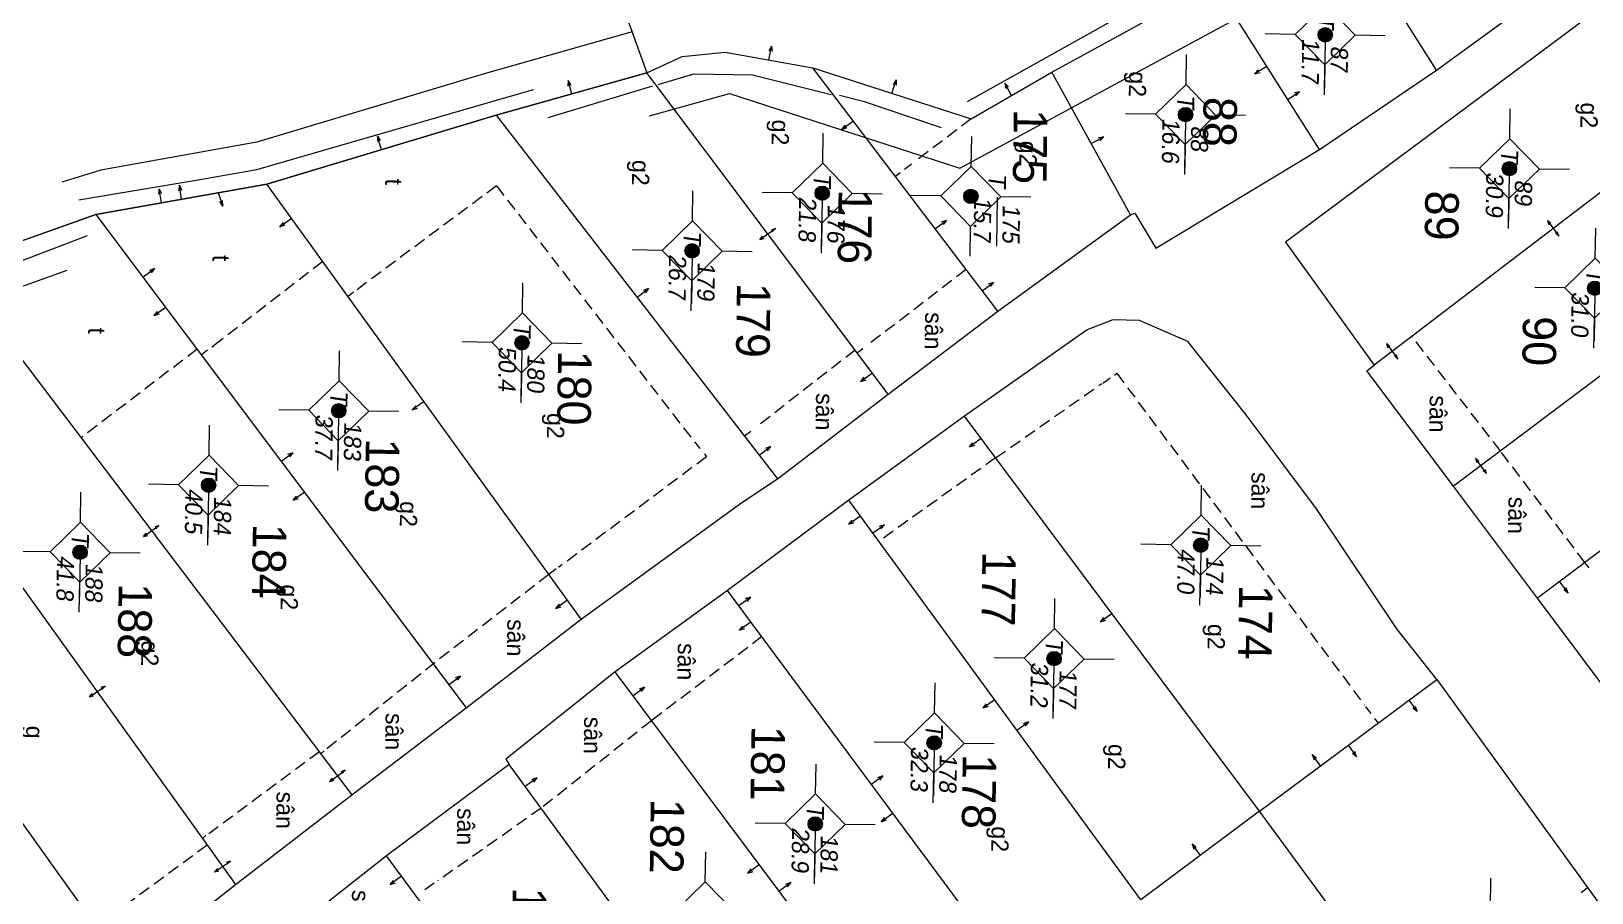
# Model space of a CAD drawing. Extents: x 601689 to 602595, y 1189742 to 1190763.
# Drawn here: x 602082.27 to 602114.79, y 1190413.07 to 1190431.03 of the extents above; entities that cross this region are included whole.
import ezdxf
from ezdxf.enums import TextEntityAlignment as Align

# ---------------------------------------------------------------- set-up
doc = ezdxf.new("R2010")
doc.units = 0
doc.header["$MEASUREMENT"] = 0
doc.linetypes.add('HIDDEN', pattern=[0.375, 0.25, -0.125])
for name, color, linetype in [('10', 250, 'Continuous'), ('11', 7, 'Continuous'), ('13', 7, 'Continuous'), ('14', 7, 'Continuous'), ('15', 7, 'Continuous'), ('16', 7, 'Continuous'), ('53', 7, 'Continuous'), ('57', 7, 'Continuous')]:
    doc.layers.add(name, color=color, linetype=linetype)
doc.styles.add('TXT', font='vnshx.shx')

# ---------------------------------------------------------------- blocks, each defined once
blk = doc.blocks.new('NH3')
at = {"layer": '16', "color": 7, "linetype": 'Continuous', "lineweight": 0}
for p, q in [((-0.199, -0.002), (-0.113, 0.021)), ((0.197, -0.012), (0.107, 0.015)), ((-0.199, -0.002), (0.197, -0.012)), ((-0.199, -0.002), (-0.116, -0.035)), ((0.197, -0.012), (0.104, -0.027))]:
    blk.add_line(p, q, dxfattribs=at)
blk = doc.blocks.new('NH3R')
at = {"layer": '16', "color": 7, "linetype": 'Continuous', "lineweight": 0}
for p, q in [((0, 0), (0.297, -0.005)), ((0.297, -0.005), (0.186, 0.031)), ((0.297, -0.005), (0.189, -0.033))]:
    blk.add_line(p, q, dxfattribs=at)
blk = doc.blocks.new('*M1527152715271527')
at = {"layer": '13', "color": 3, "linetype": 'Continuous', "lineweight": 0}
blk.add_line((602414.824, 1189777.55), (602415.844, 1189777.55), dxfattribs=at)
at = {"layer": '13', "color": 3, "linetype": 'Continuous', "lineweight": 0, "style": 'TXT', "oblique": 7.6055}
for s, p in [('90', (602414.974, 1189777.85)), ('31.0', (602414.824, 1189777.25))]:
    blk.add_text(s, height=0.36, dxfattribs=at).set_placement(p, align=Align.MIDDLE_LEFT)
blk.add_text('T', height=0.36, dxfattribs=at).set_placement((602414.627, 1189777.55), align=Align.MIDDLE_RIGHT)
blk = doc.blocks.new('*M1531153115311531')
at = {"layer": '13', "color": 3, "linetype": 'Continuous', "lineweight": 0}
blk.add_line((602412.356, 1189775.733), (602413.376, 1189775.733), dxfattribs=at)
at = {"layer": '13', "color": 3, "linetype": 'Continuous', "lineweight": 0, "style": 'TXT', "oblique": 7.6055}
for s, p in [('89', (602412.506, 1189776.033)), ('30.9', (602412.356, 1189775.433))]:
    blk.add_text(s, height=0.36, dxfattribs=at).set_placement(p, align=Align.MIDDLE_LEFT)
blk.add_text('T', height=0.36, dxfattribs=at).set_placement((602412.159, 1189775.733), align=Align.MIDDLE_RIGHT)
blk = doc.blocks.new('*M1542154215421542')
at = {"layer": '13', "color": 3, "linetype": 'Continuous', "lineweight": 0}
blk.add_line((602409.622, 1189771.856), (602410.642, 1189771.856), dxfattribs=at)
at = {"layer": '13', "color": 3, "linetype": 'Continuous', "lineweight": 0, "style": 'TXT', "oblique": 7.6055}
for s, p in [('87', (602409.772, 1189772.156)), ('11.7', (602409.622, 1189771.556))]:
    blk.add_text(s, height=0.36, dxfattribs=at).set_placement(p, align=Align.MIDDLE_LEFT)
blk.add_text('T', height=0.36, dxfattribs=at).set_placement((602409.425, 1189771.856), align=Align.MIDDLE_RIGHT)
blk = doc.blocks.new('*M1549154915491549')
at = {"layer": '13', "color": 3, "linetype": 'Continuous', "lineweight": 0}
blk.add_line((602420.298, 1189769.416), (602421.318, 1189769.416), dxfattribs=at)
at = {"layer": '13', "color": 3, "linetype": 'Continuous', "lineweight": 0, "style": 'TXT', "oblique": 7.6055}
for s, p in [('174', (602420.448, 1189769.716)), ('47.0', (602420.298, 1189769.116))]:
    blk.add_text(s, height=0.36, dxfattribs=at).set_placement(p, align=Align.MIDDLE_LEFT)
blk.add_text('T', height=0.36, dxfattribs=at).set_placement((602420.101, 1189769.416), align=Align.MIDDLE_RIGHT)
blk = doc.blocks.new('*M1551155115511551')
at = {"layer": '13', "color": 3, "linetype": 'Continuous', "lineweight": 0}
blk.add_line((602411.327, 1189768.968), (602412.347, 1189768.968), dxfattribs=at)
at = {"layer": '13', "color": 3, "linetype": 'Continuous', "lineweight": 0, "style": 'TXT', "oblique": 7.6055}
for s, p in [('88', (602411.477, 1189769.268)), ('16.6', (602411.327, 1189768.668))]:
    blk.add_text(s, height=0.36, dxfattribs=at).set_placement(p, align=Align.MIDDLE_LEFT)
blk.add_text('T', height=0.36, dxfattribs=at).set_placement((602411.13, 1189768.968), align=Align.MIDDLE_RIGHT)
blk = doc.blocks.new('*M1557155715571557')
at = {"layer": '13', "color": 3, "linetype": 'Continuous', "lineweight": 0}
blk.add_line((602422.707, 1189766.392), (602423.727, 1189766.392), dxfattribs=at)
at = {"layer": '13', "color": 3, "linetype": 'Continuous', "lineweight": 0, "style": 'TXT', "oblique": 7.6055}
blk.add_text('T', height=0.36, dxfattribs=at).set_placement((602422.51, 1189766.392), align=Align.MIDDLE_RIGHT)
for s, p in [('177', (602422.857, 1189766.692)), ('31.2', (602422.707, 1189766.092))]:
    blk.add_text(s, height=0.36, dxfattribs=at).set_placement(p, align=Align.MIDDLE_LEFT)
blk = doc.blocks.new('*M1563156315631563')
at = {"layer": '13', "color": 3, "linetype": 'Continuous', "lineweight": 0}
blk.add_line((602413.097, 1189764.519), (602414.117, 1189764.519), dxfattribs=at)
at = {"layer": '13', "color": 3, "linetype": 'Continuous', "lineweight": 0, "style": 'TXT', "oblique": 7.6055}
for s, p in [('175', (602413.247, 1189764.819)), ('15.7', (602413.097, 1189764.219))]:
    blk.add_text(s, height=0.36, dxfattribs=at).set_placement(p, align=Align.MIDDLE_LEFT)
blk.add_text('T', height=0.36, dxfattribs=at).set_placement((602412.9, 1189764.519), align=Align.MIDDLE_RIGHT)
blk = doc.blocks.new('*M1565156515651565')
at = {"layer": '13', "color": 3, "linetype": 'Continuous', "lineweight": 0}
blk.add_line((602424.502, 1189763.919), (602425.522, 1189763.919), dxfattribs=at)
at = {"layer": '13', "color": 3, "linetype": 'Continuous', "lineweight": 0, "style": 'TXT', "oblique": 7.6055}
for s, p in [('178', (602424.652, 1189764.219)), ('32.3', (602424.502, 1189763.619))]:
    blk.add_text(s, height=0.36, dxfattribs=at).set_placement(p, align=Align.MIDDLE_LEFT)
blk.add_text('T', height=0.36, dxfattribs=at).set_placement((602424.305, 1189763.919), align=Align.MIDDLE_RIGHT)
blk = doc.blocks.new('*M1571157115711571')
at = {"layer": '13', "color": 3, "linetype": 'Continuous', "lineweight": 0}
blk.add_line((602426.227, 1189761.465), (602427.247, 1189761.465), dxfattribs=at)
at = {"layer": '13', "color": 3, "linetype": 'Continuous', "lineweight": 0, "style": 'TXT', "oblique": 7.6055}
for s, p in [('181', (602426.377, 1189761.765)), ('28.9', (602426.227, 1189761.165))]:
    blk.add_text(s, height=0.36, dxfattribs=at).set_placement(p, align=Align.MIDDLE_LEFT)
blk.add_text('T', height=0.36, dxfattribs=at).set_placement((602426.03, 1189761.465), align=Align.MIDDLE_RIGHT)
blk = doc.blocks.new('*M1572157215721572')
at = {"layer": '13', "color": 3, "linetype": 'Continuous', "lineweight": 0}
blk.add_line((602413.076, 1189761.42), (602414.096, 1189761.42), dxfattribs=at)
at = {"layer": '13', "color": 3, "linetype": 'Continuous', "lineweight": 0, "style": 'TXT', "oblique": 7.6055}
for s, p in [('176', (602413.226, 1189761.72)), ('21.8', (602413.076, 1189761.12))]:
    blk.add_text(s, height=0.36, dxfattribs=at).set_placement(p, align=Align.MIDDLE_LEFT)
blk.add_text('T', height=0.36, dxfattribs=at).set_placement((602412.879, 1189761.42), align=Align.MIDDLE_RIGHT)
blk = doc.blocks.new('*M1579157915791579')
at = {"layer": '13', "color": 3, "linetype": 'Continuous', "lineweight": 0}
blk.add_line((602414.317, 1189758.726), (602415.337, 1189758.726), dxfattribs=at)
at = {"layer": '13', "color": 3, "linetype": 'Continuous', "lineweight": 0, "style": 'TXT', "oblique": 7.6055}
for s, p in [('179', (602414.467, 1189759.026)), ('26.7', (602414.317, 1189758.426))]:
    blk.add_text(s, height=0.36, dxfattribs=at).set_placement(p, align=Align.MIDDLE_LEFT)
blk.add_text('T', height=0.36, dxfattribs=at).set_placement((602414.12, 1189758.726), align=Align.MIDDLE_RIGHT)
blk = doc.blocks.new('*M1586158615861586')
at = {"layer": '13', "color": 3, "linetype": 'Continuous', "lineweight": 0}
blk.add_line((602416.286, 1189755.208), (602417.306, 1189755.208), dxfattribs=at)
at = {"layer": '13', "color": 3, "linetype": 'Continuous', "lineweight": 0, "style": 'TXT', "oblique": 7.6055}
for s, p in [('180', (602416.436, 1189755.508)), ('50.4', (602416.286, 1189754.908))]:
    blk.add_text(s, height=0.36, dxfattribs=at).set_placement(p, align=Align.MIDDLE_LEFT)
blk.add_text('T', height=0.36, dxfattribs=at).set_placement((602416.089, 1189755.208), align=Align.MIDDLE_RIGHT)
blk = doc.blocks.new('*M1592159215921592')
at = {"layer": '13', "color": 3, "linetype": 'Continuous', "lineweight": 0}
blk.add_line((602417.757, 1189751.409), (602418.777, 1189751.409), dxfattribs=at)
at = {"layer": '13', "color": 3, "linetype": 'Continuous', "lineweight": 0, "style": 'TXT', "oblique": 7.6055}
for s, p in [('183', (602417.907, 1189751.709)), ('37.7', (602417.757, 1189751.109))]:
    blk.add_text(s, height=0.36, dxfattribs=at).set_placement(p, align=Align.MIDDLE_LEFT)
blk.add_text('T', height=0.36, dxfattribs=at).set_placement((602417.56, 1189751.409), align=Align.MIDDLE_RIGHT)
blk = doc.blocks.new('*M1595159515951595')
at = {"layer": '13', "color": 3, "linetype": 'Continuous', "lineweight": 0}
blk.add_line((602419.349, 1189748.72), (602420.369, 1189748.72), dxfattribs=at)
at = {"layer": '13', "color": 3, "linetype": 'Continuous', "lineweight": 0, "style": 'TXT', "oblique": 7.6055}
for s, p in [('184', (602419.499, 1189749.02)), ('40.5', (602419.349, 1189748.42))]:
    blk.add_text(s, height=0.36, dxfattribs=at).set_placement(p, align=Align.MIDDLE_LEFT)
blk.add_text('T', height=0.36, dxfattribs=at).set_placement((602419.152, 1189748.72), align=Align.MIDDLE_RIGHT)
blk = doc.blocks.new('*M1599159915991599')
at = {"layer": '13', "color": 3, "linetype": 'Continuous', "lineweight": 0}
blk.add_line((602420.785, 1189746.062), (602421.805, 1189746.062), dxfattribs=at)
at = {"layer": '13', "color": 3, "linetype": 'Continuous', "lineweight": 0, "style": 'TXT', "oblique": 7.6055}
for s, p in [('188', (602420.935, 1189746.362)), ('41.8', (602420.785, 1189745.762))]:
    blk.add_text(s, height=0.36, dxfattribs=at).set_placement(p, align=Align.MIDDLE_LEFT)
blk.add_text('T', height=0.36, dxfattribs=at).set_placement((602420.588, 1189746.062), align=Align.MIDDLE_RIGHT)
blk = doc.blocks.new('CENTRD')
at = {"layer": '11', "linetype": 'Continuous', "lineweight": 0}
h = blk.add_hatch(color=2, dxfattribs=at)
edge = h.paths.add_edge_path()
edge.add_arc((0, 0), 0.15, 0, 360)
at = {"layer": '11', "color": 2, "linetype": 'Continuous', "lineweight": 0}
for p, q in [((0, 1.25), (0, 0.625)), ((0, 0.625), (-0.625, 0)), ((0.625, 0), (0, 0.625)), ((-0.625, 0), (-1.25, 0)), ((-0.625, 0), (0, -0.625)), ((0, -0.625), (0.625, 0)), ((1.25, 0), (0.625, 0)), ((0, -0.625), (0, -1.25))]:
    blk.add_line(p, q, dxfattribs=at)
blk.add_circle((0, 0), 0.15, dxfattribs=at)

msp = doc.modelspace()

# ---------------------------------------------------------------- linework, layer by layer
at = {"layer": '10', "color": 7, "linetype": 'Continuous', "lineweight": 0}
for p, q in [((602111.559, 1190430.218), (602109.533, 1190433.426)), ((602111.559, 1190430.218), (602114.67, 1190432.485)), ((602103.538, 1190430.177), (602106.923, 1190432.031)), ((602109.116, 1190428.561), (602106.923, 1190432.031)), ((602091.955, 1190429.277), (602095.097, 1190430.164)), ((602100.125, 1190423.464), (602095.097, 1190430.164)), ((602102.41, 1190425.193), (602098.559, 1190430.266)), ((602105.177, 1190427.205), (602103.538, 1190430.177)), ((602109.116, 1190428.561), (602111.559, 1190430.218)), ((602117.743, 1190429.783), (602110.254, 1190424.065)), ((602087.175, 1190427.842), (602091.955, 1190429.277)), ((602091.955, 1190429.277), (602097.821, 1190421.696)), ((602083.616, 1190427.21), (602087.175, 1190427.842)), ((602093.73, 1190418.772), (602087.175, 1190427.842)), ((602080.591, 1190426.132), (602083.616, 1190427.21)), ((602083.616, 1190427.21), (602091.335, 1190416.924)), ((602102.41, 1190425.193), (602105.177, 1190427.205)), ((602119.61, 1190427.337), (602111.91, 1190421.543)), ((602080.591, 1190426.132), (602088.951, 1190415.107)), ((602077.624, 1190425.633), (602086.524, 1190413.241)), ((602100.125, 1190423.464), (602102.41, 1190425.193)), ((602121.489, 1190425.111), (602113.658, 1190419.208)), ((602074.694, 1190424.843), (602084.26, 1190411.461)), ((602097.821, 1190421.696), (602100.125, 1190423.464)), ((602101.72, 1190423.002), (602099.305, 1190421.255)), ((602107.867, 1190414.768), (602101.72, 1190423.002)), ((602113.658, 1190419.208), (602111.91, 1190421.543)), ((602099.305, 1190421.255), (602096.779, 1190419.369)), ((602105.392, 1190412.922), (602099.305, 1190421.255)), ((602096.779, 1190419.369), (602094.436, 1190417.672)), ((602102.779, 1190411.287), (602096.779, 1190419.369)), ((602115.573, 1190416.652), (602113.658, 1190419.208)), ((602091.335, 1190416.924), (602093.73, 1190418.772)), ((602100.455, 1190409.629), (602094.436, 1190417.672)), ((602107.867, 1190414.768), (602111.565, 1190417.517)), ((602088.951, 1190415.107), (602091.335, 1190416.924)), ((602092.229, 1190415.742), (602089.673, 1190413.837)), ((602098.178, 1190407.61), (602092.229, 1190415.742)), ((602086.524, 1190413.241), (602088.951, 1190415.107)), ((602107.867, 1190414.768), (602105.392, 1190412.922)), ((602114.19, 1190406.19), (602107.867, 1190414.768)), ((602089.673, 1190413.837), (602087.327, 1190411.989)), ((602095.701, 1190405.664), (602089.673, 1190413.837)), ((602084.26, 1190411.461), (602086.524, 1190413.241))]:
    msp.add_line(p, q, dxfattribs=at)
for points in [[(602134.061, 1190465.271), (602132.481, 1190464.583), (602120.032, 1190458.163), (602104.297, 1190473.87), (602101.869, 1190471.063), (602082.346, 1190449.089), (602082.755, 1190442.414), (602094.414, 1190432.063), (602095.097, 1190430.164)], [(602095.097, 1190430.164), (602095.832, 1190430.503), (602096.733, 1190430.591), (602098.559, 1190430.266), (602101.855, 1190429.201), (602103.538, 1190430.177), (602106.923, 1190432.031), (602109.533, 1190433.426), (602112.782, 1190435.522), (602114.01, 1190436.164), (602116.526, 1190437.33), (602119.489, 1190438.94), (602122.691, 1190440.585), (602122.853, 1190440.703), (602124.625, 1190441.619), (602124.861, 1190441.266), (602125.737, 1190441.744), (602129.859, 1190443.998), (602134.038, 1190446.15), (602138.419, 1190448.4), (602140.816, 1190449.627), (602141.773, 1190450.124), (602137.621, 1190458.012)], [(602116.895, 1190432.855), (602116.007, 1190432.297), (602108.409, 1190426.63), (602110.254, 1190424.065)], [(602095.097, 1190430.164), (602095.832, 1190430.503), (602096.733, 1190430.591), (602098.559, 1190430.266)], [(602095.097, 1190430.164), (602091.955, 1190429.277), (602087.175, 1190427.842), (602083.616, 1190427.21), (602080.591, 1190426.132), (602077.624, 1190425.633), (602074.694, 1190424.843), (602068.392, 1190421.1), (602067.222, 1190420.376)], [(602098.559, 1190430.266), (602101.855, 1190429.201), (602103.538, 1190430.177)], [(602105.177, 1190427.205), (602105.268, 1190427.234), (602105.708, 1190426.508), (602109.116, 1190428.561)], [(602111.565, 1190417.517), (602110.729, 1190418.569), (602109.053, 1190421.071), (602107.59, 1190423.032), (602106.371, 1190424.559), (602105.367, 1190425.002), (602104.807, 1190425.01), (602104.274, 1190424.807), (602101.72, 1190423.002)], [(602111.91, 1190421.543), (602110.102, 1190423.947), (602110.254, 1190424.065)], [(602093.73, 1190418.772), (602097.074, 1190421.206), (602097.821, 1190421.696)], [(602094.436, 1190417.672), (602092.161, 1190415.853), (602092.229, 1190415.742)], [(602111.565, 1190417.517), (602117.424, 1190409.417), (602117.464, 1190408.686), (602116.766, 1190408.095), (602114.19, 1190406.19)]]:
    msp.add_lwpolyline(points, dxfattribs=at)
at = {"layer": '14', "color": 6, "linetype": 'HIDDEN', "lineweight": 0}
for p, q in [((602101.855, 1190429.201), (602100.662, 1190428.297)), ((602100.611, 1190428.258), (602100.47, 1190428.15)), ((602100.379, 1190428.081), (602100.278, 1190428.003)), ((602091.964, 1190427.806), (602088.984, 1190425.587)), ((602091.964, 1190427.806), (602096.072, 1190422.49)), ((602088.343, 1190426.226), (602086.17, 1190424.546)), ((602101.751, 1190426.062), (602099.72, 1190424.5)), ((602088.984, 1190425.587), (602088.873, 1190425.499)), ((602112.89, 1190422.279), (602111.043, 1190424.665)), ((602085.727, 1190424.401), (602083.302, 1190422.554)), ((602085.937, 1190424.379), (602085.816, 1190424.28)), ((602086.16, 1190424.546), (602086.028, 1190424.438)), ((602099.439, 1190424.383), (602097.386, 1190422.782)), ((602099.599, 1190424.411), (602099.488, 1190424.323)), ((602102.367, 1190422.134), (602104.579, 1190423.684)), ((602104.599, 1190423.693), (602104.751, 1190423.801)), ((602097.265, 1190422.684), (602097.133, 1190422.586)), ((602096.091, 1190422.47), (602096.199, 1190422.328)), ((602096.338, 1190422.156), (602093.256, 1190419.849)), ((602096.299, 1190422.217), (602096.338, 1190422.156)), ((602102.367, 1190422.134), (602099.934, 1190420.397)), ((602114.648, 1190419.955), (602112.89, 1190422.279)), ((602093.054, 1190419.701), (602090.648, 1190417.844)), ((602093.206, 1190419.819), (602093.054, 1190419.701)), ((602114.736, 1190419.844), (602114.648, 1190419.955)), ((602097.497, 1190418.41), (602095.192, 1190416.651)), ((602090.678, 1190417.864), (602088.373, 1190416.025)), ((602110.077, 1190416.947), (602110.185, 1190416.806)), ((602095.192, 1190416.651), (602092.897, 1190414.833)), ((602110.263, 1190416.704), (602110.342, 1190416.604)), ((602088.273, 1190416.007), (602085.919, 1190414.259)), ((602088.373, 1190416.025), (602088.302, 1190415.966)), ((602092.897, 1190414.833), (602090.736, 1190413.313)), ((602085.909, 1190414.259), (602085.838, 1190414.2)), ((602085.936, 1190414.058), (602083.855, 1190412.536)), ((602090.665, 1190413.264), (602090.473, 1190413.126)), ((602114.574, 1190413.075), (602114.705, 1190413.174))]:
    msp.add_line(p, q, dxfattribs=at)
msp.add_lwpolyline([(602104.842, 1190423.86), (602104.892, 1190423.899), (602110.057, 1190416.977)], dxfattribs=at)
at = {"layer": '57', "color": 172, "linetype": 'Continuous', "lineweight": 0}
msp.add_line((602093.044, 1190429.232), (602095.223, 1190429.892), dxfattribs=at)
for points in [[(602095.155, 1190429.263), (602096.821, 1190429.73), (602101.62, 1190428.174), (602122.768, 1190439.624), (602122.934, 1190439.322), (602123.186, 1190439.429)], [(602101.779, 1190429.562), (602104.974, 1190431.348), (602107.937, 1190433.018), (602109.377, 1190433.718)], [(602094.789, 1190431.018), (602091.706, 1190430.14), (602086.967, 1190428.715), (602086.847, 1190428.697), (602083.718, 1190428.13), (602082.906, 1190427.881)], [(602095.334, 1190429.921), (602096.077, 1190430.14), (602097.297, 1190430.123), (602098.941, 1190429.711)], [(602083.26, 1190427.516), (602085.706, 1190427.922), (602086.969, 1190428.145), (602092.733, 1190429.816)], [(602099.111, 1190429.699), (602099.609, 1190429.571), (602101.232, 1190429.02)], [(602077.98, 1190425.308), (602078.592, 1190425.46), (602080.706, 1190425.731), (602083.441, 1190426.773)], [(602083.01, 1190426.039), (602080.819, 1190425.259), (602077.813, 1190424.75), (602075.042, 1190424.009), (602068.337, 1190420.021)]]:
    msp.add_lwpolyline(points, dxfattribs=at)

# ---------------------------------------------------------------- block references
at = {"layer": '11', "color": 2, "linetype": 'Continuous', "lineweight": 0, "rotation": 269.1680420500809}
for p in [(602109.238, 1190430.955), (602106.326, 1190429.292), (602113.075, 1190428.165), (602098.753, 1190427.653), (602101.851, 1190427.587), (602096.041, 1190426.451), (602114.856, 1190425.671), (602092.495, 1190424.533), (602088.675, 1190423.118), (602085.963, 1190421.565), (602083.285, 1190420.167), (602106.643, 1190420.315), (602103.585, 1190417.95), (602101.086, 1190416.192), (602098.607, 1190414.502), (602096.307, 1190412.671), (602112.671, 1190412.119)]:
    msp.add_blockref('CENTRD', p, dxfattribs=at)
at = {"layer": '13', "color": 3, "linetype": 'Continuous', "lineweight": 0, "rotation": 269.1680420500809}
for name, p in [('*M1542154215421542', (-578790.27, 1810052.359)), ('*M1551155115511551', (-578790.27, 1810052.359)), ('*M1531153115311531', (-578790.27, 1810052.359)), ('*M1572157215721572', (-578790.27, 1810052.359)), ('*M1563156315631563', (-578789.72, 1810052.419)), ('*M1579157915791579', (-578790.27, 1810052.359)), ('*M1527152715271527', (-578790.27, 1810052.359)), ('*M1586158615861586', (-578790.27, 1810052.359)), ('*M1592159215921592', (-578790.27, 1810052.359)), ('*M1595159515951595', (-578790.27, 1810052.359)), ('*M1549154915491549', (-578790.27, 1810052.359)), ('*M1599159915991599', (-578790.27, 1810052.359)), ('*M1557155715571557', (-578790.27, 1810052.359)), ('*M1565156515651565', (-578790.27, 1810052.359)), ('*M1571157115711571', (-578790.27, 1810052.359))]:
    msp.add_blockref(name, p, dxfattribs=at)
at = {"layer": '16', "color": 7, "linetype": 'Continuous', "lineweight": 0}
for name, p, xscale, yscale, rotation in [('NH3R', (602097.641, 1190430.429), 0.9999981035270024, 0.9999981035270024, 79.90130314764947), ('NH3R', (602093.531, 1190429.715), 1.000001371345994, 1.000001371345994, 105.7588298566416), ('NH3R', (602100.201, 1190429.734), 0.9999981355653456, 0.9999981355653456, 72.0832420226416), ('NH3R', (602099.404, 1190429.154), 0.9999985859560389, 0.9999985859560389, 215.8548577282061), ('NH3R', (602089.565, 1190428.559), 0.9999984936574592, 0.9999984936574592, 106.708366826713), ('NH3R', (602104.358, 1190428.686), 0.9999981080156228, 0.9999981080156228, 28.87155694973352), ('NH3R', (602085.401, 1190427.527), 0.9999982568665156, 0.9999982568665156, 100.0585874968982), ('NH3R', (602086.163, 1190427.666), 0.999998459082082, 0.999998459082082, 289.6224115235804), ('NH3R', (602087.695, 1190427.125), 0.9999985859560389, 0.9999985859560389, 215.8548577282061), ('NH3', (602097.612, 1190426.809), 1.000001424092535, 1.000001424092535, 36.89286587862625), ('NH3R', (602101.102, 1190426.911), 1.000001604070434, 1.000001604070434, 37.19706995756987), ('NH3R', (602094.893, 1190425.486), 0.999998208684322, 0.999998208684322, 37.73880581410539), ('NH3R', (602102.085, 1190425.617), 1.000001604070434, 1.000001604070434, 37.19706995756987), ('NH3R', (602085.07, 1190425.271), 0.9999985859560389, 0.9999985859560389, 215.8548577282061), ('NH3R', (602099.802, 1190423.899), 0.9999985859560389, 0.9999985859560389, 215.8548577282061), ('NH3R', (602090.453, 1190423.307), 0.9999985859560389, 0.9999985859560389, 215.8548577282061), ('NH3R', (602097.439, 1190422.191), 0.999998208684322, 0.999998208684322, 37.73880581410539), ('NH3R', (602102.063, 1190422.538), 0.9999988446370458, 0.9999988446370458, 216.7406683915167), ('NH3R', (602087.967, 1190421.421), 0.9999985859560389, 0.9999985859560389, 215.8548577282061), ('NH3R', (602099.55, 1190420.922), 1.000001598725309, 1.000001598725309, 216.1403925983193), ('NH3R', (602093.446, 1190419.166), 0.9999985859560389, 0.9999985859560389, 215.8548577282061), ('NH3R', (602104.793, 1190418.89), 0.9999988446370458, 0.9999988446370458, 216.7406683915167), ('NH3R', (602094.809, 1190417.177), 1.000001429860502, 1.000001429860502, 36.72204226805957), ('NH3R', (602102.348, 1190417.093), 1.000001598725309, 1.000001598725309, 216.1403925983193), ('NH3R', (602110.979, 1190417.085), 0.9999986690388472, 0.9999986690388472, 306.6363943558472), ('NH3R', (602109.716, 1190416.142), 0.9999986690388472, 0.9999986690388472, 306.6363943558472), ('NH3R', (602109.14, 1190415.711), 0.9999985916156012, 0.9999985916156012, 126.7218307505199), ('NH3R', (602092.563, 1190415.287), 1.000001429860502, 1.000001429860502, 36.72204226805957), ('NH3R', (602106.634, 1190413.845), 0.9999985916156012, 0.9999985916156012, 126.7218307505199), ('NH3R', (602097.854, 1190413.105), 1.000001429860502, 1.000001429860502, 36.72204226805957)]:
    msp.add_blockref(name, p, dxfattribs=dict(at, xscale=xscale, yscale=yscale, rotation=rotation))
for name, p, rotation in [('NH3R', (602108.019, 1190430.296), 212.2902372889885), ('NH3R', (602100.201, 1190429.734), 72.08745940497134), ('NH3R', (602102.701, 1190429.69), 120.1209085104239), ('NH3R', (602108.45, 1190429.61), 32.27173716670622), ('NH3R', (602089.565, 1190428.559), 106.7041487864578), ('NH3R', (602084.98, 1190427.453), 100.0574890896625), ('NH3', (602113.994, 1190426.924), 307.3595398767001), ('NH3R', (602084.598, 1190425.907), 36.88448834842504), ('NH3', (602110.638, 1190424.36), 307.3595398767001), ('NH3R', (602087.476, 1190422.068), 36.88448834842504), ('NH3', (602112.476, 1190421.965), 126.9594163112343), ('NH3', (602084.765, 1190420.615), 37.1700661987671), ('NH3R', (602099.806, 1190420.569), 36.58863331953004), ('NH3R', (602114.123, 1190419.552), 307.0073402308781), ('NH3R', (602097.015, 1190419.057), 36.58863331953004), ('NH3R', (602097.27, 1190418.713), 216.8181011341379), ('NH3R', (602090.972, 1190417.41), 36.88448834842504), ('NH3', (602083.64, 1190417.27), 35.68399413741528), ('NH3R', (602102.81, 1190416.457), 36.58863331953004), ('NH3', (602088.646, 1190415.511), 37.1700661987671), ('NH3R', (602099.774, 1190415.329), 36.58863331953004), ('NH3R', (602100.225, 1190414.723), 216.8181011341379), ('NH3', (602086.25, 1190413.624), 35.68399413741528), ('NH3R', (602097.441, 1190413.65), 216.8181011341379), ('NH3R', (602089.987, 1190413.412), 216.8181011341379)]:
    msp.add_blockref(name, p, dxfattribs=dict(at, rotation=rotation))

# ---------------------------------------------------------------- texts
at = {"layer": '15', "color": 7, "linetype": 'Continuous', "lineweight": 0, "style": 'TXT'}
for s, p in [('g2', (602105.329, 1190430.194)), ('g2', (602114.74, 1190429.544)), ('g2', (602097.884, 1190429.186)), ('g2', (602103.048, 1190428.745)), ('g2', (602094.973, 1190428.345)), ('t', (602089.826, 1190427.955)), ('t', (602086.225, 1190426.365)), ('s%%169n', (602101.079, 1190425.171)), ('t', (602083.634, 1190424.85)), ('s%%169n', (602098.805, 1190423.483)), ('s%%169n', (602111.596, 1190423.437)), ('g2', (602093.2, 1190423.069)), ('s%%169n', (602107.883, 1190421.838)), ('s%%169n', (602113.237, 1190421.324)), ('g2', (602090.135, 1190421.231)), ('g2', (602087.65, 1190419.495)), ('s%%169n', (602092.371, 1190418.771)), ('g2', (602106.97, 1190418.671)), ('g2', (602084.744, 1190418.325)), ('s%%169n', (602095.924, 1190418.272)), ('s%%169n', (602089.834, 1190416.815)), ('g', (602082.34, 1190416.548)), ('s%%169n', (602093.973, 1190416.738)), ('g2', (602104.896, 1190416.168)), ('s%%169n', (602087.562, 1190415.176)), ('s%%169n', (602091.327, 1190414.834)), ('g2', (602102.462, 1190414.452)), ('s%%169n', (602089.133, 1190413.125))]:
    msp.add_text(s, height=0.36, rotation=269.2144, dxfattribs=at).set_placement(p, align=Align.MIDDLE_LEFT)
at = {"layer": '53', "color": 200, "linetype": 'Continuous', "lineweight": 0, "style": 'TXT'}
for s, p in [(' 88', (602107.055, 1190429.92)), (' 175', (602103.101, 1190429.664)), (' 176', (602099.448, 1190427.994)), (' 89', (602111.678, 1190427.966)), (' 179', (602097.33, 1190426.042)), (' 90', (602113.712, 1190425.349)), (' 180', (602093.602, 1190424.633)), (' 183', (602089.596, 1190422.798)), (' 184', (602087.241, 1190421.02)), (' 177', (602102.445, 1190420.443)), (' 188', (602084.444, 1190419.779)), (' 174', (602107.795, 1190419.749)), (' 181', (602097.634, 1190416.808)), (' 178', (602102.036, 1190416.218)), (' 182', (602095.533, 1190415.286)), (' 185', (602092.658, 1190413.436))]:
    msp.add_text(s, height=0.7, rotation=269.2144, dxfattribs=at).set_placement(p, align=Align.MIDDLE_LEFT)

doc.saveas('drawing.dxf')
